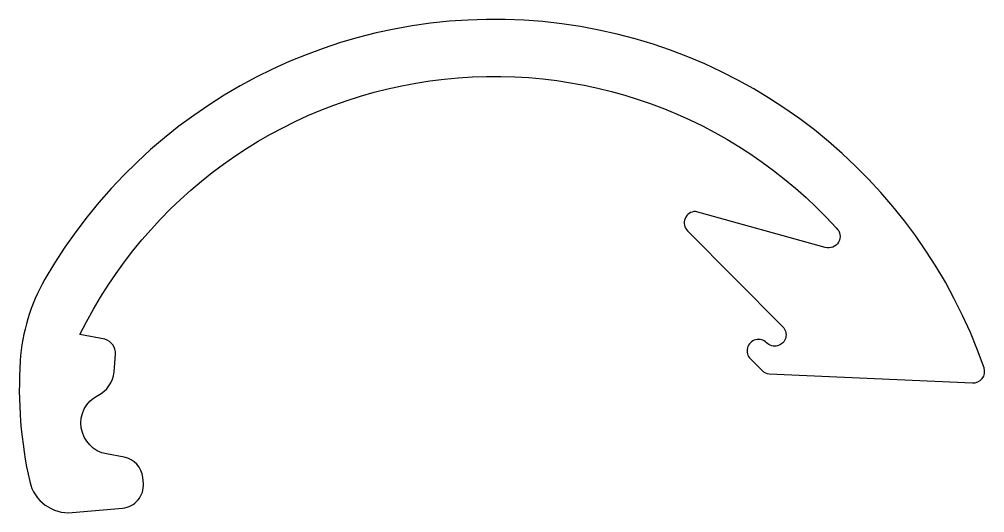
# Model space of a CAD drawing. Extents: x 948.4 to 965.4, y -0.8 to 7.9.
import ezdxf

# ---------------------------------------------------------------- set-up
doc = ezdxf.new("R2010")
doc.units = 0
doc.header["$LTSCALE"] = 15
doc.layers.get('0').update_dxf_attribs({"linetype": 'CONTINUOUS'})

msp = doc.modelspace()

# ---------------------------------------------------------------- linework, layer by layer
msp.add_lwpolyline([(965.154, 1.522, 0.533767), (965.358, 1.784, 0.642676), (948.876, 3.338, 0.114863), (948.443, 1.906, 0.072092), (948.61, -0.21, 0.375279), (949.355, -0.753), (950.241, -0.674, 0.414214), (950.604, -0.241), (950.595, -0.141, 0.336786), (950.269, 0.217), (949.958, 0.274, -0.712019), (949.803, 1.302, 0.267949), (950.089, 1.712), (950.114, 2.022, 0.364477), (949.929, 2.285), (949.492, 2.369, -0.529678), (962.763, 4.239, -0.808995), (962.571, 3.898), (960.294, 4.527, 0.66651), (960.153, 4.186), (961.825, 2.506, -1), (961.541, 2.224, 1), (961.257, 1.942), (961.462, 1.736, 0.180829), (961.589, 1.678)], format="xyb", close=True)

doc.saveas('drawing.dxf')
